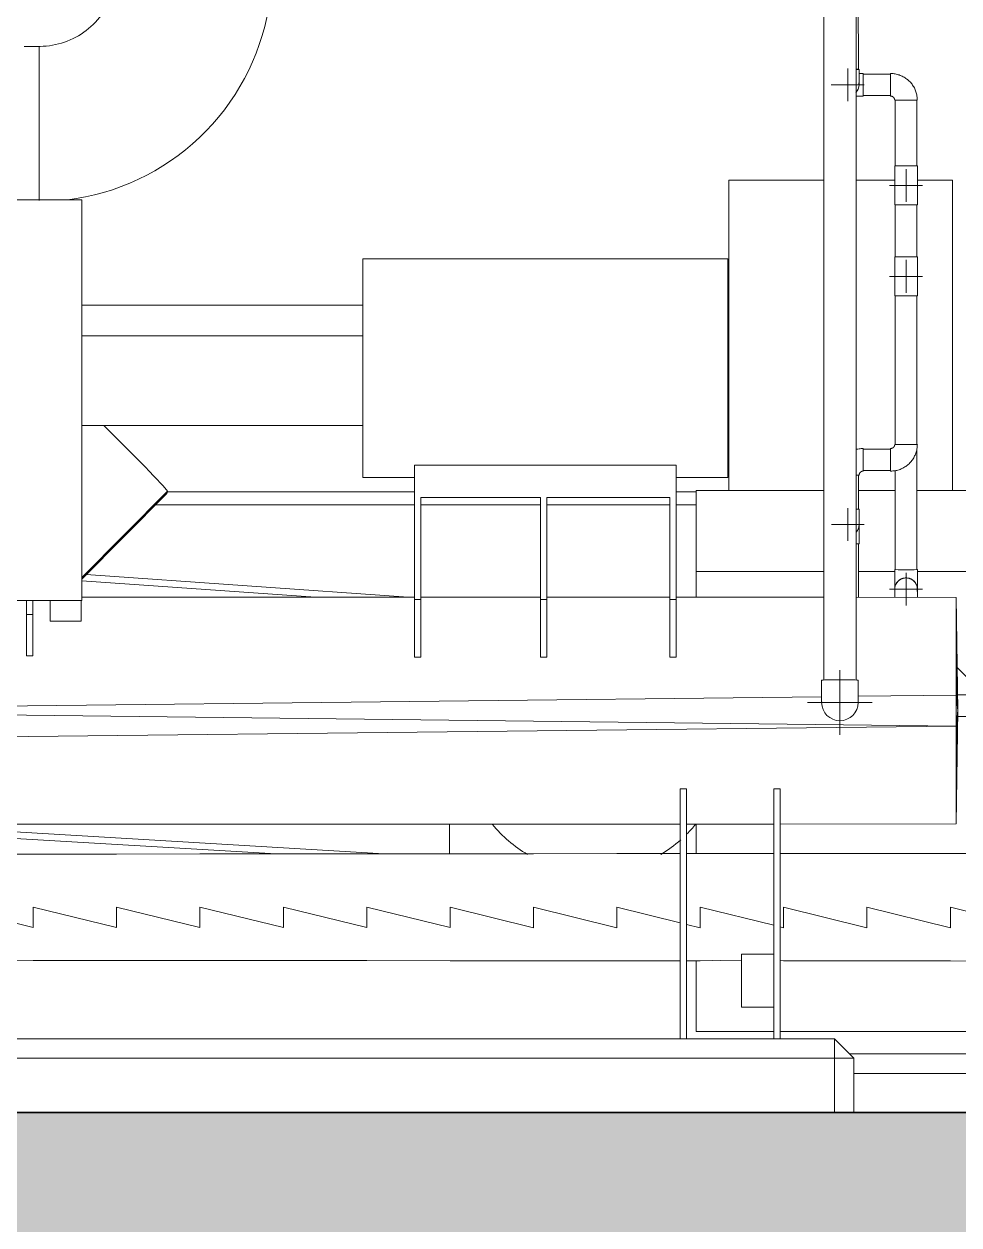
# Model space of a CAD drawing. Header units: centimetres. Extents: x -11896 to 2794, y -437 to 1921.
# Drawn here: x 766 to 910.6, y 76.6 to 262.4 of the extents above; entities that cross this region are included whole.
import ezdxf

# ---------------------------------------------------------------- set-up
doc = ezdxf.new("R2010")
doc.units = ezdxf.units.CM
doc.linetypes.add('Centre', pattern=[3.175, 0.635, -0.475, 1.59, -0.475])
for name, color, linetype, lineweight in [('A-FLOR', 7, 'Continuous', 9), ('A-FLOR-LEVL', 7, 'Continuous', 9), ('A-FLOR-PATT', 7, 'Continuous', 35), ('G-IMPT', 7, 'Continuous', 9), ('M-EQPM', 7, 'Continuous', 9), ('M-HVAC-DUCT', 7, 'Continuous', 9), ('P-PIPE', 7, 'Continuous', 9), ('P-PIPE-CNTR', 7, 'Continuous', 9)]:
    doc.layers.add(name, color=color, linetype=linetype, lineweight=lineweight)

# ---------------------------------------------------------------- blocks, each defined once
blk = doc.blocks.new('PQ_RVR_EST-01_ZZ_ZZ_MO_T_A_rvt-2-Sección 2-2')
at = {"layer": 'A-FLOR-PATT', "lineweight": 9, "true_color": 0x9a9a9a}
blk.add_hatch(color=253, dxfattribs=at).paths.add_polyline_path([(-115.52, 44), (-115.52, 94), (-5125.17, 94), (-5125.17, 44), (-133.39, 44)])
at = {"layer": 'A-FLOR', "lineweight": 35}
blk.add_line((-327.25, 94), (-1483.52, 94), dxfattribs=at)
blk = doc.blocks.new('Family1 - Part1_dwg-1350417-Sección 2-2')
at = {"layer": 'G-IMPT'}
for p, q in [((-560.96, 238.21), (-575.64, 238.21)), ((-575.64, 238.21), (-575.64, 190.21)), ((-549.98, 238.21), (-555.99, 238.21)), ((-541.08, 238.21), (-546.51, 238.21)), ((-541.08, 190.21), (-541.08, 238.21)), ((-662.49, 190.14), (-675.75, 176.78)), ((-675.75, 176.52), (-662.62, 189.75)), ((-675.75, 176.52), (-662.62, 189.75)), ((-662.62, 189.75), (-662.49, 190.14)), ((-662.53, 190.01), (-624.3, 190.01)), ((-583.8, 190.01), (-580.72, 190.01)), ((-580.72, 190.21), (-575.64, 190.21)), ((-580.72, 190.21), (-580.72, 177.7)), ((-575.64, 190.21), (-560.97, 190.21)), ((-555.58, 190.21), (-549.9, 190.21)), ((-546.58, 190.21), (-541.08, 190.21)), ((-541.08, 190.21), (-535.72, 190.21)), ((-624.3, 188.01), (-664.34, 188.01)), ((-604.8, 188.01), (-623.3, 188.01)), ((-584.8, 188.01), (-603.8, 188.01)), ((-580.72, 188.01), (-583.8, 188.01)), ((-675.06, 177.21), (-625.26, 173.73)), ((-580.72, 177.7), (-560.98, 177.7)), ((-580.72, 177.7), (-580.72, 173.73)), ((-555.59, 177.7), (-549.99, 177.7)), ((-546.5, 177.7), (-535.72, 177.7)), ((-639.6, 173.73), (-675.75, 176.26)), ((-690.87, 137.69), (-629, 134.02)), ((-618.86, 134.03), (-618.86, 138.63)), ((-580.72, 138.63), (-580.72, 134.05)), ((-645.7, 134.01), (-690.87, 136.69)), ((-580.72, 117.47), (-580.72, 106.53)), ((-580.72, 106.53), (-568.7, 106.53)), ((-567.7, 106.53), (-535.72, 106.53)), ((-556.97, 103.06), (-532.55, 103.06)), ((-532.55, 100.06), (-556.32, 100.06))]:
    blk.add_line(p, q, dxfattribs=at)
for start, end in [(219.209, 239.5223), (315.1605, 320.791), (300.5674, 311.3759)]:
    blk.add_arc((-596.51, 151.4), 20.28, start, end, dxfattribs=at)
blk.add_ellipse((-673.71, 201.26), major_axis=(-11.21, 11.12), ratio=0.017247, start_param=3.150388, end_param=4.605887, dxfattribs=at)
blk = doc.blocks.new('Family1 - Family1-1350418-Sección 2-2')
blk.add_blockref('Family1 - Part1_dwg-1350417-Sección 2-2', (0, 0))
blk = doc.blocks.new('Cobre - Codo - CO - Codo-1456440-Sección 2-2')
at = {"layer": 'P-PIPE', "color": 6, "true_color": 0xff00ff, "flags": 128}
for points in [[(-561.3, 160.9), (-561.3, 160.77), (-561.3, 160.63), (-561.3, 160.49), (-561.3, 160.35), (-561.3, 160.22), (-561.3, 160.08), (-561.3, 159.95), (-561.3, 159.82), (-561.3, 159.69), (-561.3, 159.56), (-561.3, 159.43), (-561.3, 159.31), (-561.3, 159.18), (-561.3, 159.07), (-561.3, 158.95), (-561.3, 158.84), (-561.3, 158.73), (-561.3, 158.62), (-561.3, 158.52), (-561.3, 158.42), (-561.3, 158.32), (-561.3, 158.23), (-561.3, 158.15), (-561.3, 158.06), (-561.3, 157.99), (-561.3, 157.91), (-561.3, 157.85), (-561.3, 157.78), (-561.3, 157.72), (-561.3, 157.67), (-561.3, 157.62), (-561.3, 157.58), (-561.3, 157.54), (-561.3, 157.51), (-561.3, 157.48), (-561.3, 157.46), (-561.3, 157.45), (-561.3, 157.43), (-561.3, 157.43), (-561.3, 157.43)], [(-555.66, 157.43), (-555.66, 157.43), (-555.66, 157.44), (-555.66, 157.45), (-555.66, 157.47), (-555.66, 157.5), (-555.66, 157.53), (-555.66, 157.56), (-555.66, 157.6), (-555.66, 157.65), (-555.66, 157.7), (-555.66, 157.76), (-555.66, 157.82), (-555.66, 157.89), (-555.66, 157.96), (-555.66, 158.03), (-555.66, 158.11), (-555.66, 158.2), (-555.66, 158.29), (-555.66, 158.38), (-555.66, 158.48), (-555.66, 158.58), (-555.66, 158.68), (-555.66, 158.79), (-555.66, 158.9), (-555.66, 159.02), (-555.66, 159.14), (-555.66, 159.26), (-555.66, 159.38), (-555.66, 159.5), (-555.66, 159.63), (-555.66, 159.76), (-555.66, 159.89), (-555.66, 160.03), (-555.66, 160.16), (-555.66, 160.3), (-555.66, 160.43), (-555.66, 160.57), (-555.66, 160.71), (-555.66, 160.85), (-555.66, 160.9)]]:
    blk.add_lwpolyline(points, dxfattribs=at)
at = {"layer": 'P-PIPE', "color": 6, "true_color": 0xff00ff}
for start, end in [(176.2116, 180), (180, 270), (270, 0), (0, 3.7884)]:
    blk.add_arc((-558.48, 157.43), 2.82, start, end, dxfattribs=at)
for start_param, end_param in [(1.570796, 3.141593), (0, 1.570796)]:
    blk.add_ellipse((-558.48, 160.9), major_axis=(2.82, 0), ratio=0.005517, start_param=start_param, end_param=end_param, dxfattribs=at)
blk = doc.blocks.new('Cobre - Codo - CO - Codo-1431724-Sección 2-2')
at = {"layer": 'P-PIPE', "color": 6, "true_color": 0xff00ff}
for p, q in [((-554.86, 196.66), (-554.86, 196.72)), ((-554.86, 194.97), (-554.86, 196.72)), ((-554.86, 193.23), (-554.86, 194.97)), ((-554.86, 193.23), (-554.86, 193.29)), ((-555.98, 192.59), (-555.49, 192.59)), ((-555.55, 192.59), (-555.49, 192.59))]:
    blk.add_line(p, q, dxfattribs=at)
at = {"layer": 'P-PIPE', "color": 6, "true_color": 0xff00ff, "flags": 128}
for points in [[(-554.86, 196.72), (-555.03, 196.72), (-555.19, 196.71), (-555.35, 196.69), (-555.52, 196.67), (-555.68, 196.64), (-555.84, 196.6), (-555.98, 196.57)], [(-555.49, 192.59), (-555.49, 192.62), (-555.49, 192.64), (-555.49, 192.67), (-555.49, 192.69), (-555.48, 192.72), (-555.48, 192.74), (-555.47, 192.77), (-555.46, 192.79), (-555.45, 192.81), (-555.44, 192.84), (-555.43, 192.86), (-555.42, 192.88), (-555.41, 192.91), (-555.4, 192.93), (-555.38, 192.95), (-555.37, 192.97), (-555.35, 192.99), (-555.34, 193.01), (-555.32, 193.03), (-555.3, 193.05), (-555.28, 193.06), (-555.26, 193.08), (-555.24, 193.1), (-555.22, 193.11), (-555.2, 193.13), (-555.18, 193.14), (-555.16, 193.15), (-555.14, 193.16), (-555.11, 193.17), (-555.09, 193.18), (-555.07, 193.19), (-555.04, 193.2), (-555.02, 193.21), (-554.99, 193.21), (-554.97, 193.22), (-554.94, 193.22), (-554.92, 193.22), (-554.89, 193.23), (-554.87, 193.23), (-554.86, 193.23)]]:
    blk.add_lwpolyline(points, dxfattribs=at)
blk = doc.blocks.new('Cobre - Codo - CO - Codo-V98-Sección 2-2')
at = {"layer": 'P-PIPE', "color": 6, "true_color": 0xff00ff}
for p, q in [((-549.93, 197.36), (-549.99, 197.36)), ((-548.24, 197.36), (-549.99, 197.36)), ((-546.49, 197.36), (-548.24, 197.36)), ((-546.49, 197.36), (-546.55, 197.36)), ((-550.63, 196.72), (-550.63, 194.97)), ((-550.63, 196.72), (-550.63, 196.66)), ((-550.63, 194.97), (-550.63, 193.23)), ((-550.63, 193.29), (-550.63, 193.23))]:
    blk.add_line(p, q, dxfattribs=at)
at = {"layer": 'P-PIPE', "color": 6, "true_color": 0xff00ff, "flags": 128}
for points in [[(-549.99, 197.36), (-549.99, 197.33), (-549.99, 197.31), (-550, 197.28), (-550, 197.26), (-550.01, 197.23), (-550.01, 197.21), (-550.02, 197.18), (-550.02, 197.16), (-550.03, 197.13), (-550.04, 197.11), (-550.05, 197.09), (-550.06, 197.07), (-550.08, 197.04), (-550.09, 197.02), (-550.1, 197), (-550.12, 196.98), (-550.13, 196.96), (-550.15, 196.94), (-550.17, 196.92), (-550.19, 196.9), (-550.2, 196.89), (-550.22, 196.87), (-550.24, 196.85), (-550.26, 196.84), (-550.28, 196.82), (-550.31, 196.81), (-550.33, 196.8), (-550.35, 196.79), (-550.37, 196.78), (-550.4, 196.77), (-550.42, 196.76), (-550.45, 196.75), (-550.47, 196.74), (-550.49, 196.74), (-550.52, 196.73), (-550.54, 196.73), (-550.57, 196.73), (-550.6, 196.72), (-550.62, 196.72), (-550.63, 196.72)], [(-550.63, 193.23), (-550.46, 193.23), (-550.3, 193.24), (-550.13, 193.26), (-549.97, 193.28), (-549.81, 193.31), (-549.65, 193.34), (-549.49, 193.39), (-549.33, 193.44), (-549.17, 193.49), (-549.02, 193.55), (-548.87, 193.62), (-548.72, 193.69), (-548.57, 193.77), (-548.43, 193.86), (-548.29, 193.95), (-548.16, 194.04), (-548.03, 194.15), (-547.9, 194.25), (-547.78, 194.36), (-547.66, 194.48), (-547.55, 194.6), (-547.44, 194.73), (-547.34, 194.85), (-547.24, 194.99), (-547.15, 195.13), (-547.06, 195.27), (-546.98, 195.41), (-546.91, 195.56), (-546.84, 195.71), (-546.78, 195.86), (-546.72, 196.02), (-546.67, 196.17), (-546.62, 196.33), (-546.59, 196.49), (-546.56, 196.66), (-546.53, 196.82), (-546.51, 196.98), (-546.5, 197.15), (-546.5, 197.31), (-546.49, 197.36)]]:
    blk.add_lwpolyline(points, dxfattribs=at)
blk = doc.blocks.new('Cobre - Codo - CO - Codo-V99-Sección 2-2')
at = {"layer": 'P-PIPE', "color": 6, "true_color": 0xff00ff}
for p, q in [((-554.89, 252.97), (-554.89, 254.72)), ((-554.89, 251.23), (-554.89, 252.97))]:
    blk.add_line(p, q, dxfattribs=at)
at = {"layer": 'P-PIPE', "color": 6, "true_color": 0xff00ff, "flags": 128}
for points in [[(-555.57, 254.72), (-555.48, 254.72), (-555.39, 254.72), (-555.29, 254.72), (-555.2, 254.72), (-555.11, 254.72), (-555.01, 254.72), (-554.91, 254.72), (-554.89, 254.72)], [(-554.89, 251.23), (-554.98, 251.23), (-555.08, 251.23), (-555.17, 251.23), (-555.27, 251.23), (-555.36, 251.23), (-555.46, 251.23), (-555.55, 251.23), (-555.64, 251.23), (-555.73, 251.23), (-555.82, 251.23), (-555.9, 251.23), (-555.99, 251.23)]]:
    blk.add_lwpolyline(points, dxfattribs=at)
at = {"layer": 'P-PIPE', "color": 6, "true_color": 0xff00ff}
for start, end in [(317.2464, 0), (0, 10.7466)]:
    blk.add_arc((-557.27, 252.97), 1.75, start, end, dxfattribs=at)
blk = doc.blocks.new('Cobre - Codo - CO - Codo-1456502-Sección 2-2')
at = {"layer": 'P-PIPE', "color": 6, "true_color": 0xff00ff, "flags": 128}
blk.add_lwpolyline([(-555.52, 252.97), (-555.52, 252.98), (-555.52, 252.98), (-555.52, 252.99), (-555.52, 253.01), (-555.52, 253.02), (-555.52, 253.04), (-555.52, 253.07), (-555.52, 253.1), (-555.52, 253.13), (-555.52, 253.16), (-555.52, 253.2), (-555.52, 253.24), (-555.52, 253.29), (-555.52, 253.34), (-555.52, 253.39), (-555.52, 253.45), (-555.52, 253.5), (-555.52, 253.57), (-555.52, 253.63), (-555.52, 253.7), (-555.52, 253.77), (-555.52, 253.84), (-555.52, 253.91), (-555.52, 253.99), (-555.52, 254.07), (-555.52, 254.15), (-555.52, 254.23), (-555.52, 254.32), (-555.52, 254.41), (-555.52, 254.49), (-555.52, 254.58), (-555.52, 254.67), (-555.52, 254.77), (-555.52, 254.86), (-555.52, 254.95), (-555.52, 255.05), (-555.52, 255.14), (-555.52, 255.24), (-555.52, 255.33), (-555.52, 255.37)], dxfattribs=at)
at = {"layer": 'P-PIPE', "color": 6, "true_color": 0xff00ff}
for start, end in [(317.2464, 0), (0, 10.7466)]:
    blk.add_arc((-557.27, 252.97), 1.75, start, end, dxfattribs=at)
blk.add_ellipse((-557.27, 255.37), major_axis=(1.75, 0), ratio=0.0029, start_param=0, end_param=0.746801, dxfattribs=at)
blk = doc.blocks.new('Bomba 5 - Bomba 5-1414660-Sección 2-2')
at = {"layer": 'M-EQPM'}
for p, q in [((-735.95, 235.2), (-675.75, 235.2)), ((-735.95, 235.2), (-675.75, 235.2)), ((-675.75, 173.2), (-675.75, 235.2)), ((-675.75, 173.2), (-675.75, 235.2)), ((-632.3, 226.06), (-632.3, 225.74)), ((-632.3, 225.74), (-632.3, 226.06)), ((-632.3, 226.06), (-575.8, 226.06)), ((-632.3, 225.74), (-632.3, 224.2)), ((-632.3, 224.2), (-632.3, 225.74)), ((-575.8, 226.06), (-575.8, 225.74)), ((-575.8, 225.74), (-575.8, 226.06)), ((-575.8, 225.74), (-575.8, 224.2)), ((-575.8, 224.2), (-575.8, 225.74)), ((-632.3, 224.2), (-632.3, 221.54)), ((-632.3, 221.54), (-632.3, 224.2)), ((-575.8, 224.2), (-575.8, 221.54)), ((-575.8, 221.54), (-575.8, 224.2)), ((-632.3, 221.54), (-632.3, 217.96)), ((-632.3, 217.96), (-632.3, 221.54)), ((-575.8, 221.54), (-575.8, 217.96)), ((-575.8, 217.96), (-575.8, 221.54)), ((-632.3, 218.88), (-675.75, 218.88)), ((-632.3, 218.88), (-675.75, 218.88)), ((-632.3, 217.96), (-632.3, 213.73)), ((-632.3, 213.73), (-632.3, 217.96)), ((-575.8, 217.96), (-575.8, 213.73)), ((-575.8, 213.73), (-575.8, 217.96)), ((-632.3, 214.13), (-675.75, 214.13)), ((-632.3, 214.13), (-675.75, 214.13)), ((-632.3, 213.73), (-632.3, 209.15)), ((-632.3, 209.15), (-632.3, 213.73)), ((-575.8, 213.73), (-575.8, 209.15)), ((-575.8, 209.15), (-575.8, 213.73)), ((-632.3, 209.15), (-632.3, 204.58)), ((-632.3, 204.58), (-632.3, 209.15)), ((-575.8, 209.15), (-575.8, 204.58)), ((-575.8, 209.15), (-575.8, 204.58)), ((-632.3, 204.58), (-632.3, 200.35)), ((-632.3, 204.58), (-632.3, 200.35)), ((-575.8, 204.58), (-575.8, 200.35)), ((-575.8, 204.58), (-575.8, 200.35)), ((-632.3, 200.28), (-675.75, 200.28)), ((-632.3, 200.28), (-675.75, 200.28)), ((-632.3, 196.77), (-632.3, 200.35)), ((-632.3, 196.77), (-632.3, 200.35)), ((-575.8, 196.77), (-575.8, 200.35)), ((-575.8, 200.35), (-575.8, 196.77)), ((-632.3, 196.77), (-632.3, 194.11)), ((-632.3, 194.11), (-632.3, 196.77)), ((-575.8, 194.11), (-575.8, 196.77)), ((-575.8, 196.77), (-575.8, 194.11)), ((-632.3, 194.11), (-632.3, 192.56)), ((-632.3, 192.56), (-632.3, 194.11)), ((-583.8, 194.12), (-624.3, 194.12)), ((-583.8, 194.12), (-624.3, 194.12)), ((-624.3, 194.12), (-624.3, 173.34)), ((-624.3, 194.12), (-624.3, 173.34)), ((-583.8, 173.34), (-583.8, 194.12)), ((-583.8, 173.34), (-583.8, 194.12)), ((-575.8, 192.56), (-575.8, 194.11)), ((-575.8, 194.11), (-575.8, 192.56)), ((-632.3, 192.25), (-632.3, 192.56)), ((-632.3, 192.25), (-632.3, 192.56)), ((-632.3, 192.25), (-624.3, 192.21)), ((-575.8, 192.25), (-583.8, 192.21)), ((-575.8, 192.25), (-575.8, 192.56)), ((-575.8, 192.56), (-575.8, 192.25)), ((-604.8, 189.12), (-623.3, 189.12)), ((-623.3, 189.12), (-623.3, 173.34)), ((-623.3, 173.34), (-623.3, 189.12)), ((-623.3, 189.12), (-604.8, 189.12)), ((-604.8, 189.12), (-604.8, 173.34)), ((-604.8, 189.12), (-604.8, 173.34)), ((-584.8, 189.12), (-603.8, 189.12)), ((-603.8, 189.12), (-603.8, 173.34)), ((-603.8, 173.34), (-603.8, 189.12)), ((-603.8, 189.12), (-584.8, 189.12)), ((-584.8, 173.34), (-584.8, 189.12)), ((-584.8, 173.34), (-584.8, 189.12)), ((-675.75, 173.2), (-735.95, 173.2)), ((-735.95, 173.2), (-675.75, 173.2)), ((-684.3, 171.05), (-684.3, 173.2)), ((-684.3, 171.05), (-684.3, 173.2)), ((-683.3, 171.05), (-683.3, 173.2)), ((-683.3, 173.2), (-683.3, 171.05)), ((-680.65, 170), (-680.65, 173.2)), ((-680.65, 173.2), (-680.65, 170)), ((-675.85, 170), (-675.85, 173.2)), ((-675.85, 173.2), (-675.85, 170)), ((-675.75, 173.73), (-624.3, 173.73)), ((-624.3, 173.34), (-623.3, 173.34)), ((-624.3, 164.42), (-624.3, 173.34)), ((-624.3, 173.34), (-623.3, 173.34)), ((-624.3, 173.34), (-624.3, 164.42)), ((-623.3, 173.73), (-604.8, 173.73)), ((-623.3, 164.42), (-623.3, 173.34)), ((-623.3, 173.34), (-623.3, 164.42)), ((-604.8, 173.34), (-603.8, 173.34)), ((-603.8, 173.34), (-604.8, 173.34)), ((-604.8, 173.34), (-604.8, 164.42)), ((-604.8, 173.34), (-604.8, 164.42)), ((-603.8, 173.73), (-584.8, 173.73)), ((-603.8, 173.34), (-603.8, 164.42)), ((-603.8, 164.42), (-603.8, 173.34)), ((-583.8, 173.34), (-584.8, 173.34)), ((-584.8, 173.34), (-584.8, 164.42)), ((-584.8, 173.34), (-583.8, 173.34)), ((-584.8, 164.42), (-584.8, 173.34)), ((-583.8, 173.73), (-560.98, 173.71)), ((-583.8, 173.34), (-583.8, 164.42)), ((-583.8, 173.34), (-583.8, 164.42)), ((-555.98, 173.71), (-540.47, 173.69)), ((-540.47, 173.69), (-540.47, 172.72)), ((-540.47, 172.72), (-540.47, 173.69)), ((-540.22, 156.18), (-540.47, 173.69)), ((-540.47, 173.69), (-540.22, 156.18)), ((-683.3, 171.05), (-684.3, 171.05)), ((-684.3, 171.05), (-684.3, 164.63)), ((-684.3, 171.05), (-683.3, 171.05)), ((-684.3, 164.63), (-684.3, 171.05)), ((-683.3, 171.05), (-683.3, 164.63)), ((-683.3, 171.05), (-683.3, 164.63)), ((-540.47, 172.72), (-540.47, 170.52)), ((-540.47, 172.72), (-540.22, 156.18)), ((-540.47, 172.72), (-540.47, 170.52)), ((-540.47, 172.72), (-540.22, 156.18)), ((-680.65, 170), (-675.85, 170)), ((-675.85, 170), (-680.65, 170)), ((-540.47, 170.52), (-540.47, 167.26)), ((-540.47, 167.26), (-540.47, 170.52)), ((-540.22, 156.18), (-540.47, 170.52)), ((-540.47, 170.52), (-540.22, 156.18)), ((-540.47, 163.18), (-540.47, 167.26)), ((-540.47, 167.26), (-540.22, 156.18)), ((-540.47, 167.26), (-540.47, 163.18)), ((-540.47, 167.26), (-540.22, 156.18)), ((-683.3, 164.63), (-684.3, 164.63)), ((-683.3, 164.63), (-684.3, 164.63)), ((-623.3, 164.42), (-624.3, 164.42)), ((-624.3, 164.42), (-623.3, 164.42)), ((-604.8, 164.42), (-603.8, 164.42)), ((-603.8, 164.42), (-604.8, 164.42)), ((-584.8, 164.42), (-583.8, 164.42)), ((-583.8, 164.42), (-584.8, 164.42)), ((-540.47, 163.18), (-540.47, 158.57)), ((-540.47, 158.57), (-540.47, 163.18)), ((-540.22, 156.18), (-540.47, 163.18)), ((-540.47, 163.18), (-540.22, 156.18)), ((-745.64, 156.18), (-561.3, 158.33)), ((-561.3, 158.33), (-745.64, 156.18)), ((-555.66, 158.4), (-540.47, 158.57)), ((-540.47, 158.57), (-555.66, 158.4)), ((-540.47, 153.79), (-540.47, 158.57)), ((-540.47, 158.57), (-540.22, 156.18)), ((-540.47, 158.57), (-540.47, 153.79)), ((-540.47, 158.57), (-540.22, 156.18)), ((-540.47, 153.79), (-745.64, 156.18)), ((-745.64, 156.18), (-540.47, 153.79)), ((-540.47, 149.19), (-540.22, 156.18)), ((-540.47, 149.19), (-540.22, 156.18)), ((-540.22, 156.18), (-540.47, 153.79)), ((-540.47, 153.79), (-540.22, 156.18)), ((-540.47, 141.85), (-540.22, 156.18)), ((-540.47, 141.85), (-540.22, 156.18)), ((-540.22, 156.18), (-540.47, 145.11)), ((-540.47, 145.11), (-540.22, 156.18)), ((-540.47, 138.67), (-540.22, 156.18)), ((-540.47, 138.67), (-540.22, 156.18)), ((-540.22, 156.18), (-540.47, 139.67)), ((-540.47, 139.67), (-540.22, 156.18)), ((-745.64, 151.45), (-540.47, 153.79)), ((-745.64, 151.45), (-540.47, 153.79)), ((-540.47, 153.79), (-540.47, 149.19)), ((-540.47, 149.19), (-540.47, 153.79)), ((-540.47, 145.11), (-540.47, 149.19)), ((-540.47, 149.19), (-540.47, 145.11)), ((-540.47, 145.11), (-540.47, 141.85)), ((-540.47, 141.85), (-540.47, 145.11)), ((-583.2, 144.06), (-582.2, 144.06)), ((-582.2, 144.06), (-583.2, 144.06)), ((-583.2, 144.06), (-583.2, 105.41)), ((-583.2, 105.41), (-583.2, 144.06)), ((-582.2, 144.06), (-582.2, 105.41)), ((-582.2, 105.41), (-582.2, 144.06)), ((-568.7, 144.06), (-567.7, 144.06)), ((-567.7, 144.06), (-568.7, 144.06)), ((-568.7, 144.06), (-568.7, 105.41)), ((-568.7, 105.41), (-568.7, 144.06)), ((-567.7, 144.06), (-567.7, 105.41)), ((-567.7, 105.41), (-567.7, 144.06)), ((-540.47, 141.85), (-540.47, 139.65)), ((-540.47, 141.85), (-540.47, 139.65)), ((-540.47, 139.65), (-540.47, 138.67)), ((-540.47, 138.67), (-540.47, 139.65)), ((-692.3, 138.63), (-583.2, 138.63)), ((-582.2, 138.63), (-568.7, 138.63)), ((-540.47, 138.67), (-567.7, 138.63)), ((-692.3, 133.97), (-683.26, 133.98)), ((-683.26, 133.98), (-670.37, 133.99)), ((-670.37, 133.99), (-657.47, 134)), ((-657.47, 134), (-644.57, 134.01)), ((-644.57, 134.01), (-631.67, 134.02)), ((-631.67, 134.02), (-618.77, 134.03)), ((-618.77, 134.03), (-605.88, 134.04)), ((-605.88, 134.04), (-592.98, 134.05)), ((-592.98, 134.05), (-583.2, 134.05)), ((-582.2, 134.05), (-580.08, 134.06)), ((-580.08, 134.06), (-568.7, 134.06)), ((-567.7, 134.06), (-567.18, 134.06)), ((-567.18, 134.06), (-554.29, 134.07)), ((-554.29, 134.07), (-541.39, 134.08)), ((-532.44, 134.09), (-541.39, 134.08)), ((-692.3, 124.82), (-683.26, 122.62)), ((-683.26, 122.62), (-692.3, 124.82)), ((-683.26, 125.76), (-683.26, 122.62)), ((-683.26, 125.76), (-670.37, 122.61)), ((-683.26, 122.62), (-683.26, 125.76)), ((-670.37, 122.61), (-683.26, 125.76)), ((-670.37, 125.76), (-670.37, 122.61)), ((-670.37, 125.76), (-657.47, 122.61)), ((-670.37, 122.61), (-670.37, 125.76)), ((-657.47, 122.61), (-670.37, 125.76)), ((-657.47, 125.76), (-657.47, 122.61)), ((-657.47, 125.76), (-644.57, 122.6)), ((-657.47, 122.61), (-657.47, 125.76)), ((-644.57, 122.6), (-657.47, 125.76)), ((-644.57, 125.76), (-644.57, 122.6)), ((-644.57, 125.76), (-631.67, 122.6)), ((-644.57, 122.6), (-644.57, 125.76)), ((-631.67, 122.6), (-644.57, 125.76)), ((-631.67, 125.76), (-631.67, 122.6)), ((-631.67, 125.76), (-618.77, 122.6)), ((-631.67, 122.6), (-631.67, 125.76)), ((-618.77, 122.6), (-631.67, 125.76)), ((-618.77, 125.76), (-618.77, 122.6)), ((-618.77, 125.76), (-605.88, 122.59)), ((-618.77, 122.6), (-618.77, 125.76)), ((-605.88, 122.59), (-618.77, 125.76)), ((-605.88, 125.76), (-605.88, 122.59)), ((-605.88, 125.76), (-592.98, 122.59)), ((-605.88, 122.59), (-605.88, 125.76)), ((-592.98, 122.59), (-605.88, 125.76)), ((-592.98, 125.76), (-592.98, 122.59)), ((-592.98, 125.76), (-583.2, 123.36)), ((-592.98, 122.59), (-592.98, 125.76)), ((-583.2, 123.36), (-592.98, 125.76)), ((-580.08, 125.76), (-580.08, 122.59)), ((-580.08, 125.76), (-568.7, 122.96)), ((-580.08, 122.59), (-580.08, 125.76)), ((-568.7, 122.96), (-580.08, 125.76)), ((-567.18, 125.76), (-567.18, 122.58)), ((-567.18, 125.76), (-554.29, 122.58)), ((-567.18, 122.58), (-567.18, 125.76)), ((-554.29, 122.58), (-567.18, 125.76)), ((-554.29, 125.76), (-554.29, 122.58)), ((-554.29, 125.76), (-541.39, 122.58)), ((-554.29, 122.58), (-554.29, 125.76)), ((-541.39, 122.58), (-554.29, 125.76)), ((-528.49, 122.57), (-541.39, 125.76)), ((-541.39, 125.76), (-541.39, 122.58)), ((-541.39, 125.76), (-528.49, 122.57)), ((-541.39, 122.58), (-541.39, 125.76)), ((-582.2, 123.11), (-580.08, 122.59)), ((-580.08, 122.59), (-582.2, 123.11)), ((-567.7, 122.71), (-567.18, 122.58)), ((-567.18, 122.58), (-567.7, 122.71)), ((-692.3, 117.55), (-683.26, 117.54)), ((-683.26, 117.54), (-670.37, 117.53)), ((-670.37, 117.53), (-657.47, 117.52)), ((-657.47, 117.52), (-644.57, 117.51)), ((-644.57, 117.51), (-631.67, 117.5)), ((-631.67, 117.5), (-618.77, 117.49)), ((-618.77, 117.49), (-605.88, 117.49)), ((-605.88, 117.49), (-592.98, 117.48)), ((-583.2, 117.47), (-592.98, 117.48)), ((-580.08, 117.47), (-582.2, 117.47)), ((-580.08, 117.47), (-573.7, 117.58)), ((-578.21, 117.5), (-580.08, 117.47)), ((-568.7, 118.51), (-573.7, 118.51)), ((-573.7, 118.51), (-573.7, 110.28)), ((-573.7, 118.51), (-568.7, 118.51)), ((-573.7, 118.51), (-573.7, 110.28)), ((-567.7, 117.5), (-567.18, 117.46)), ((-567.18, 117.46), (-567.7, 117.5)), ((-554.29, 117.45), (-567.18, 117.46)), ((-554.29, 117.45), (-541.39, 117.44)), ((-541.39, 117.44), (-528.49, 117.43)), ((-568.7, 110.28), (-573.7, 110.28)), ((-573.7, 110.28), (-568.7, 110.28)), ((-717.6, 105.41), (-559.32, 105.41)), ((-717.6, 105.41), (-559.32, 105.41)), ((-559.32, 102.41), (-559.32, 105.41)), ((-559.32, 105.41), (-556.32, 102.41)), ((-556.32, 102.41), (-559.32, 105.41)), ((-559.32, 105.41), (-559.32, 102.41)), ((-717.6, 102.41), (-559.32, 102.41)), ((-717.6, 102.41), (-559.32, 102.41)), ((-559.32, 94.01), (-559.32, 102.41)), ((-556.32, 102.41), (-559.32, 102.41)), ((-556.32, 102.41), (-559.32, 102.41)), ((-559.32, 102.41), (-559.32, 94.01)), ((-556.32, 102.41), (-556.32, 94.01)), ((-556.32, 102.41), (-556.32, 94.01)), ((-717.6, 94.01), (-559.32, 94.01)), ((-559.32, 94.01), (-717.6, 94.01)), ((-556.32, 94.01), (-559.32, 94.01)), ((-556.32, 94.01), (-559.32, 94.01))]:
    blk.add_line(p, q, dxfattribs=at)
blk = doc.blocks.new('M_Round Elbow - 1 D-1415721-Sección 2-2')
at = {"layer": 'M-HVAC-DUCT', "color": 6, "true_color": 0xff00ff}
for p, q in [((-658.34, 270.93), (-670.34, 270.93)), ((-646.34, 270.93), (-658.34, 270.93)), ((-682.34, 258.93), (-682.34, 246.93)), ((-682.34, 246.93), (-682.34, 235.11))]:
    blk.add_line(p, q, dxfattribs=at)
at = {"layer": 'M-HVAC-DUCT', "color": 6, "true_color": 0xff00ff, "flags": 128}
for points in [[(-670.34, 270.93), (-670.35, 270.45), (-670.38, 269.97), (-670.42, 269.49), (-670.49, 269.02), (-670.58, 268.55), (-670.68, 268.08), (-670.8, 267.61), (-670.95, 267.16), (-671.11, 266.7), (-671.28, 266.26), (-671.48, 265.82), (-671.69, 265.39), (-671.92, 264.97), (-672.17, 264.56), (-672.43, 264.15), (-672.71, 263.76), (-673.01, 263.38), (-673.32, 263.02), (-673.64, 262.66), (-673.98, 262.32), (-674.33, 261.99), (-674.69, 261.68), (-675.07, 261.38), (-675.46, 261.1), (-675.85, 260.83), (-676.26, 260.58), (-676.68, 260.35), (-677.11, 260.13), (-677.55, 259.93), (-677.99, 259.75), (-678.44, 259.58), (-678.9, 259.43), (-679.36, 259.31), (-679.83, 259.2), (-680.3, 259.1), (-680.77, 259.03), (-681.25, 258.98), (-681.73, 258.95), (-682.21, 258.93), (-682.34, 258.93)], [(-677.92, 235.2), (-676.6, 235.39), (-675.19, 235.65), (-673.78, 235.96), (-672.39, 236.33), (-671.01, 236.76), (-669.66, 237.24), (-668.32, 237.77), (-667, 238.36), (-665.71, 239), (-664.45, 239.69), (-663.21, 240.43), (-662.01, 241.22), (-660.84, 242.05), (-659.7, 242.94), (-658.6, 243.87), (-657.54, 244.84), (-656.51, 245.85), (-655.53, 246.9), (-654.59, 247.99), (-653.7, 249.12), (-652.85, 250.28), (-652.04, 251.48), (-651.29, 252.71), (-650.59, 253.96), (-649.93, 255.25), (-649.33, 256.55), (-648.78, 257.89), (-648.29, 259.24), (-647.85, 260.61), (-647.46, 262), (-647.13, 263.4), (-646.86, 264.81), (-646.65, 266.23), (-646.49, 267.67), (-646.38, 269.1), (-646.34, 270.54), (-646.34, 270.93)]]:
    blk.add_lwpolyline(points, dxfattribs=at)
blk = doc.blocks.new('Cobre - Codo - CO - Codo-V134-Sección 2-2')
at = {"layer": 'P-PIPE', "color": 6, "true_color": 0xff00ff}
blk.add_line((-555.49, 187.36), (-555.98, 187.36), dxfattribs=at)
at = {"layer": 'P-PIPE', "color": 6, "true_color": 0xff00ff, "flags": 128}
blk.add_lwpolyline([(-555.49, 184.97), (-555.49, 184.98), (-555.49, 184.98), (-555.49, 184.99), (-555.49, 185.01), (-555.49, 185.02), (-555.49, 185.04), (-555.49, 185.07), (-555.49, 185.1), (-555.49, 185.13), (-555.49, 185.16), (-555.49, 185.2), (-555.49, 185.24), (-555.49, 185.29), (-555.49, 185.34), (-555.49, 185.39), (-555.49, 185.45), (-555.49, 185.5), (-555.49, 185.57), (-555.49, 185.63), (-555.49, 185.7), (-555.49, 185.77), (-555.49, 185.84), (-555.49, 185.91), (-555.49, 185.99), (-555.49, 186.07), (-555.49, 186.15), (-555.49, 186.23), (-555.49, 186.32), (-555.49, 186.41), (-555.49, 186.49), (-555.49, 186.58), (-555.49, 186.67), (-555.49, 186.77), (-555.49, 186.86), (-555.49, 186.95), (-555.49, 187.05), (-555.49, 187.14), (-555.49, 187.24), (-555.49, 187.33), (-555.49, 187.36)], dxfattribs=at)
at = {"layer": 'P-PIPE', "color": 6, "true_color": 0xff00ff}
for start, end in [(316.3387, 0), (0, 10.6807)]:
    blk.add_arc((-557.24, 184.97), 1.75, start, end, dxfattribs=at)
blk = doc.blocks.new('Cobre - Tee - CO - Tee-1430110-Sección 2-2')
at = {"layer": 'P-PIPE', "color": 6, "true_color": 0xff00ff}
for p, q in [((-555.49, 181.96), (-555.49, 184.97)), ((-555.98, 181.96), (-555.49, 181.96))]:
    blk.add_line(p, q, dxfattribs=at)
for start, end in [(316.3387, 360), (360, 10.6807)]:
    blk.add_arc((-557.24, 184.97), 1.75, start, end, dxfattribs=at)
for points, knots in [([(-555.97, 183.77), (-555.95, 183.8), (-555.89, 183.87), (-555.83, 183.94), (-555.8, 183.99)], [0.4642857, 0.4642857, 0.4642857, 0.4642857, 0.5, 0.5714286, 0.5714286, 0.5714286, 0.5714286]), ([(-555.69, 184.17), (-555.67, 184.22), (-555.62, 184.31), (-555.59, 184.4), (-555.58, 184.45)], [0.6542238, 0.6542238, 0.6542238, 0.6542238, 0.7142857, 0.7758601, 0.7758601, 0.7758601, 0.7758601])]:
    blk.add_open_spline(points, degree=3, knots=knots, dxfattribs=at)
blk.add_open_spline([(-555.53, 184.64), (-555.51, 184.75), (-555.49, 184.86), (-555.49, 184.97)], degree=3, dxfattribs=at)
blk = doc.blocks.new('Cobre - Codo - CO - Codo-V135-Sección 2-2')
at = {"layer": 'P-PIPE', "color": 6, "true_color": 0xff00ff, "flags": 128}
for points in [[(-555.49, 187.07), (-555.49, 186.98), (-555.49, 186.88), (-555.49, 186.79), (-555.49, 186.7), (-555.49, 186.61), (-555.49, 186.52), (-555.49, 186.43)], [(-555.49, 185.3), (-555.49, 185.26), (-555.49, 185.21)]]:
    blk.add_lwpolyline(points, dxfattribs=at)
blk = doc.blocks.new('Cobre - Codo - CO - Codo-V136-Sección 2-2')
at = {"layer": 'P-PIPE', "color": 6, "true_color": 0xff00ff}
for p, q in [((-554.86, 196.66), (-554.86, 196.72)), ((-554.86, 196.66), (-554.86, 196.72)), ((-554.86, 193.23), (-554.86, 193.29)), ((-554.86, 193.23), (-554.86, 193.29)), ((-555.55, 192.59), (-555.49, 192.59)), ((-555.55, 192.59), (-555.49, 192.59))]:
    blk.add_line(p, q, dxfattribs=at)
at = {"layer": 'P-PIPE', "color": 6, "true_color": 0xff00ff, "flags": 128}
for points in [[(-554.86, 196.72), (-555.03, 196.72), (-555.19, 196.71), (-555.35, 196.69), (-555.52, 196.67), (-555.68, 196.64), (-555.84, 196.6), (-555.98, 196.57)], [(-554.92, 193.22), (-554.89, 193.23), (-554.87, 193.23), (-554.86, 193.23)], [(-555.49, 192.59), (-555.49, 192.62), (-555.49, 192.64), (-555.49, 192.67), (-555.49, 192.69), (-555.48, 192.72), (-555.48, 192.74), (-555.47, 192.77), (-555.46, 192.79), (-555.45, 192.81), (-555.44, 192.84), (-555.43, 192.86), (-555.42, 192.88), (-555.41, 192.91), (-555.4, 192.93), (-555.38, 192.95)]]:
    blk.add_lwpolyline(points, dxfattribs=at)
blk = doc.blocks.new('Cobre - Codo - CO - Codo-V137-Sección 2-2')
at = {"layer": 'P-PIPE', "color": 6, "true_color": 0xff00ff}
for p, q in [((-549.93, 197.36), (-549.99, 197.36)), ((-549.93, 197.36), (-549.99, 197.36)), ((-546.49, 197.36), (-546.55, 197.36)), ((-546.49, 197.36), (-546.55, 197.36)), ((-550.63, 196.72), (-550.63, 196.66)), ((-550.63, 196.72), (-550.63, 196.66)), ((-550.63, 193.29), (-550.63, 193.23)), ((-550.63, 193.29), (-550.63, 193.23))]:
    blk.add_line(p, q, dxfattribs=at)
at = {"layer": 'P-PIPE', "color": 6, "true_color": 0xff00ff, "flags": 128}
for points in [[(-549.99, 197.36), (-549.99, 197.33), (-549.99, 197.31), (-550, 197.28), (-550, 197.26), (-550.01, 197.23), (-550.01, 197.21), (-550.02, 197.18), (-550.02, 197.16), (-550.03, 197.13), (-550.04, 197.11), (-550.05, 197.09), (-550.06, 197.07), (-550.08, 197.04), (-550.09, 197.02), (-550.1, 197)], [(-546.93, 195.51), (-546.91, 195.56), (-546.84, 195.71), (-546.78, 195.86), (-546.72, 196.02), (-546.67, 196.17), (-546.62, 196.33), (-546.59, 196.49), (-546.56, 196.66), (-546.53, 196.82), (-546.51, 196.98), (-546.5, 197.15), (-546.5, 197.31)], [(-550.57, 196.73), (-550.6, 196.72), (-550.62, 196.72), (-550.63, 196.72)], [(-550.63, 193.23), (-550.46, 193.23), (-550.3, 193.24), (-550.13, 193.26), (-549.97, 193.28), (-549.81, 193.31), (-549.65, 193.34), (-549.49, 193.39), (-549.33, 193.44), (-549.17, 193.49), (-549.02, 193.55), (-548.87, 193.62), (-548.72, 193.69), (-548.57, 193.77), (-548.43, 193.86), (-548.29, 193.95), (-548.16, 194.04), (-548.03, 194.15), (-547.9, 194.25), (-547.78, 194.36), (-547.66, 194.48), (-547.55, 194.6), (-547.44, 194.73), (-547.34, 194.85), (-547.24, 194.99), (-547.15, 195.13), (-547.06, 195.27), (-546.98, 195.41)]]:
    blk.add_lwpolyline(points, dxfattribs=at)
blk = doc.blocks.new('Cobre - Tee - CO - Tee-V138-Sección 2-2')
at = {"layer": 'P-PIPE', "color": 6, "true_color": 0xff00ff}
for p, q in [((-549.99, 226.37), (-549.99, 220.33)), ((-548.24, 226.37), (-549.99, 226.37)), ((-546.49, 226.37), (-548.24, 226.37)), ((-546.49, 220.33), (-546.49, 226.37)), ((-549.99, 220.33), (-548.24, 220.33)), ((-548.24, 220.33), (-546.49, 220.33))]:
    blk.add_line(p, q, dxfattribs=at)
blk = doc.blocks.new('Cobre - Tee - CO - Tee-V141-Sección 2-2')
at = {"layer": 'P-PIPE', "color": 6, "true_color": 0xff00ff}
for p, q in [((-549.99, 177.98), (-549.99, 174.96)), ((-546.49, 174.96), (-546.49, 177.98)), ((-549.99, 174.96), (-549.99, 174.63)), ((-549.99, 174.96), (-549.99, 174.95)), ((-546.49, 174.63), (-546.49, 174.96)), ((-546.49, 174.95), (-546.49, 174.96))]:
    blk.add_line(p, q, dxfattribs=at)
for centre, ratio, start_param, end_param in [((-548.24, 177.98), 0.004131, 3.141593, 4.712389), ((-548.24, 174.95), 0.999991, 1.570796, 3.141593), ((-548.24, 177.98), 0.004131, 4.712389, 6.283185), ((-548.24, 174.95), 0.999991, 0, 1.570796), ((-548.24, 174.95), 0.999991, 3.141593, 3.328008), ((-548.24, 174.95), 0.999991, 6.09677, 6.283185)]:
    blk.add_ellipse(centre, major_axis=(1.75, 0), ratio=ratio, start_param=start_param, end_param=end_param, dxfattribs=at)
for points, knots in [([(-549.99, 174.96), (-549.99, 175.07), (-549.97, 175.29), (-549.89, 175.57), (-549.8, 175.75), (-549.74, 175.86), (-549.69, 175.93), (-549.64, 176.01), (-549.58, 176.08), (-549.52, 176.15), (-549.45, 176.22), (-549.37, 176.29), (-549.29, 176.35), (-549.21, 176.41), (-549.12, 176.47), (-549.03, 176.52), (-548.92, 176.56), (-548.82, 176.6), (-548.71, 176.64), (-548.6, 176.66), (-548.44, 176.69), (-548.32, 176.7), (-548.24, 176.7)], [0, 0, 0, 0, 0.142857, 0.285714, 0.357143, 0.392857, 0.428571, 0.464286, 0.5, 0.535714, 0.571429, 0.607143, 0.642857, 0.678571, 0.714286, 0.75, 0.785714, 0.821429, 0.857143, 0.892857, 0.928571, 1, 1, 1, 1]), ([(-548.24, 176.7), (-548.16, 176.7), (-548.04, 176.69), (-547.89, 176.66), (-547.78, 176.64), (-547.67, 176.6), (-547.56, 176.56), (-547.46, 176.52), (-547.37, 176.47), (-547.28, 176.41), (-547.19, 176.35), (-547.11, 176.29), (-547.04, 176.22), (-546.97, 176.15), (-546.89, 176.06), (-546.81, 175.96), (-546.75, 175.86), (-546.69, 175.75), (-546.6, 175.57), (-546.52, 175.29), (-546.49, 175.07), (-546.49, 174.96)], [0, 0, 0, 0, 0.071429, 0.107143, 0.142857, 0.178571, 0.214286, 0.25, 0.285714, 0.321429, 0.357143, 0.392857, 0.428571, 0.464286, 0.5, 0.571429, 0.607143, 0.642857, 0.714286, 0.857143, 1, 1, 1, 1])]:
    blk.add_open_spline(points, degree=3, knots=knots, dxfattribs=at)
for points in [[(-549.96, 174.62), (-549.98, 174.73), (-549.99, 174.84), (-549.99, 174.96)], [(-546.49, 174.96), (-546.49, 174.84), (-546.51, 174.73), (-546.53, 174.62)]]:
    blk.add_open_spline(points, degree=3, dxfattribs=at)
blk = doc.blocks.new('Cobre - Codo - CO - Codo-V142-Sección 2-2')
at = {"layer": 'P-PIPE', "color": 6, "true_color": 0xff00ff, "flags": 128}
for points in [[(-549.99, 174.95), (-549.99, 174.94), (-549.99, 174.94), (-549.99, 174.93), (-549.99, 174.92), (-549.99, 174.9), (-549.99, 174.88), (-549.99, 174.85), (-549.99, 174.82), (-549.99, 174.79), (-549.99, 174.76), (-549.99, 174.72), (-549.99, 174.68), (-549.99, 174.63), (-549.99, 174.58), (-549.99, 174.53), (-549.99, 174.47), (-549.99, 174.42), (-549.99, 174.35), (-549.99, 174.29), (-549.99, 174.22), (-549.99, 174.15), (-549.99, 174.08), (-549.99, 174.01), (-549.99, 173.93), (-549.99, 173.85), (-549.99, 173.77), (-549.99, 173.69)], [(-546.49, 173.66), (-546.49, 173.75), (-546.49, 173.83), (-546.49, 173.91), (-546.49, 173.99), (-546.49, 174.06), (-546.49, 174.13), (-546.49, 174.2), (-546.49, 174.27), (-546.49, 174.34), (-546.49, 174.4), (-546.49, 174.46), (-546.49, 174.51), (-546.49, 174.57), (-546.49, 174.62), (-546.49, 174.66), (-546.49, 174.71), (-546.49, 174.75), (-546.49, 174.78), (-546.49, 174.82), (-546.49, 174.85), (-546.49, 174.87), (-546.49, 174.89), (-546.49, 174.91), (-546.49, 174.93), (-546.49, 174.94), (-546.49, 174.94), (-546.49, 174.95)]]:
    blk.add_lwpolyline(points, dxfattribs=at)
at = {"layer": 'P-PIPE', "color": 6, "true_color": 0xff00ff}
for start, end in [(90, 180), (0, 90), (180, 190.6807), (349.3193, 0)]:
    blk.add_arc((-548.24, 174.95), 1.75, start, end, dxfattribs=at)
blk = doc.blocks.new('PQ_RVR_MEP-01_ZZ_ZZ_MO_T_A_rvt-2-Sección 2-2')
at = {"layer": 'M-HVAC-DUCT', "color": 6, "true_color": 0xff00ff}
for p, q in [((-682.34, 258.93), (-684.69, 258.93)), ((-682.34, 246.93), (-682.34, 258.93)), ((-682.34, 235.11), (-682.34, 246.93))]:
    blk.add_line(p, q, dxfattribs=at)
at = {"layer": 'P-PIPE', "color": 6, "true_color": 0xff00ff}
for p, q in [((-560.98, 631.96), (-560.98, 160.9)), ((-555.98, 160.9), (-555.98, 631.96)), ((-555.61, 255.38), (-555.98, 318.38)), ((-550.63, 254.64), (-554.89, 254.64)), ((-554.89, 251.31), (-550.63, 251.31)), ((-549.91, 250.59), (-549.91, 240.43)), ((-546.58, 240.43), (-546.58, 250.59)), ((-549.91, 234.39), (-549.91, 226.37)), ((-546.58, 226.37), (-546.58, 234.39)), ((-549.91, 220.33), (-549.91, 197.36)), ((-546.58, 197.36), (-546.58, 220.33)), ((-550.63, 196.64), (-554.86, 196.64)), ((-546.58, 177.98), (-546.58, 196.72)), ((-554.86, 193.31), (-550.63, 193.31)), ((-549.91, 193.32), (-549.91, 177.98)), ((-555.58, 187.36), (-555.58, 192.59)), ((-555.58, 173.71), (-555.58, 181.96)), ((-537.66, 160.18), (-540.34, 162.86)), ((-502.88, 158.61), (-540.28, 158.61)), ((-540.25, 155.28), (-502.88, 155.28))]:
    blk.add_line(p, q, dxfattribs=at)
for start_param, end_param in [(0.462817, 0.692906), (6.222404, 6.746003)]:
    blk.add_ellipse((-557.27, 255.37), major_axis=(1.67, 0.01), ratio=0.002948, start_param=start_param, end_param=end_param, dxfattribs=at)
at = {"layer": 'P-PIPE-CNTR', "color": 6, "true_color": 0xff00ff}
for p, q in [((-557.27, 250.43), (-557.27, 255.51)), ((-559.81, 252.97), (-554.73, 252.97)), ((-548.24, 234.87), (-548.24, 239.95)), ((-550.78, 237.41), (-545.7, 237.41)), ((-548.24, 220.81), (-548.24, 225.89)), ((-550.78, 223.35), (-545.7, 223.35)), ((-557.24, 182.43), (-557.24, 187.51)), ((-557.24, 182.43), (-557.24, 187.51)), ((-559.78, 184.97), (-554.7, 184.97)), ((-559.78, 184.97), (-554.7, 184.97)), ((-548.24, 172.41), (-548.24, 177.49)), ((-550.78, 174.95), (-545.7, 174.95)), ((-558.48, 152.43), (-558.48, 162.43)), ((-563.48, 157.43), (-553.48, 157.43))]:
    blk.add_line(p, q, dxfattribs=at)
at = {"layer": 'M-EQPM', "lineweight": 9}
for name in ['Family1 - Family1-1350418-Sección 2-2', 'Bomba 5 - Bomba 5-1414660-Sección 2-2']:
    blk.add_blockref(name, (0, 0), dxfattribs=at)
at = {"layer": 'M-HVAC-DUCT', "lineweight": 9}
blk.add_blockref('M_Round Elbow - 1 D-1415721-Sección 2-2', (0, 0), dxfattribs=at)
at = {"layer": 'P-PIPE', "lineweight": 9}
for name, p in [('Cobre - Codo - CO - Codo-1456502-Sección 2-2', (0, 0)), ('Cobre - Codo - CO - Codo-V99-Sección 2-2', (0, 0)), ('Cobre - Tee - CO - Tee-V138-Sección 2-2', (0, 14.06)), ('Cobre - Tee - CO - Tee-V138-Sección 2-2', (0, 0)), ('Cobre - Codo - CO - Codo-V98-Sección 2-2', (0, 0)), ('Cobre - Codo - CO - Codo-V137-Sección 2-2', (0, 0)), ('Cobre - Codo - CO - Codo-1431724-Sección 2-2', (0, 0)), ('Cobre - Codo - CO - Codo-V136-Sección 2-2', (0, 0)), ('Cobre - Codo - CO - Codo-V134-Sección 2-2', (0, 0)), ('Cobre - Codo - CO - Codo-V135-Sección 2-2', (0, 0)), ('Cobre - Tee - CO - Tee-1430110-Sección 2-2', (0, 0)), ('Cobre - Tee - CO - Tee-V141-Sección 2-2', (0, 0)), ('Cobre - Codo - CO - Codo-V142-Sección 2-2', (0, 0)), ('Cobre - Codo - CO - Codo-1456440-Sección 2-2', (0, 0))]:
    blk.add_blockref(name, p, dxfattribs=at)
at = {"layer": 'P-PIPE', "lineweight": 9, "rotation": 90}
blk.add_blockref('Cobre - Codo - CO - Codo-V98-Sección 2-2', (-353.27, 801.22), dxfattribs=at)

msp = doc.modelspace()

# ---------------------------------------------------------------- hatches: boundary and pattern name
at = {"layer": 'A-FLOR-PATT', "lineweight": 9, "true_color": 0x9a9a9a}
msp.add_hatch(color=253, dxfattribs=at).paths.add_polyline_path([(1317.265, 44), (1317.265, 94), (-3674.508, 94), (-3674.508, 44), (1261.618, 44)])

# ---------------------------------------------------------------- linework, layer by layer
at = {"layer": 'A-FLOR', "lineweight": 35}
msp.add_line((-32.858, 94), (1123.413, 94), dxfattribs=at)
at = {"layer": 'A-FLOR-LEVL', "color": 253, "linetype": 'Centre', "true_color": 0xaaaaaa}
msp.add_line((-4027.666, 94), (1679.934, 94), dxfattribs=at)

# ---------------------------------------------------------------- block references
at = {"lineweight": 5}
for name in ['PQ_RVR_EST-01_ZZ_ZZ_MO_T_A_rvt-2-Sección 2-2', 'PQ_RVR_MEP-01_ZZ_ZZ_MO_T_A_rvt-2-Sección 2-2']:
    msp.add_blockref(name, (1450.659, 0), dxfattribs=at)

doc.saveas('drawing.dxf')
